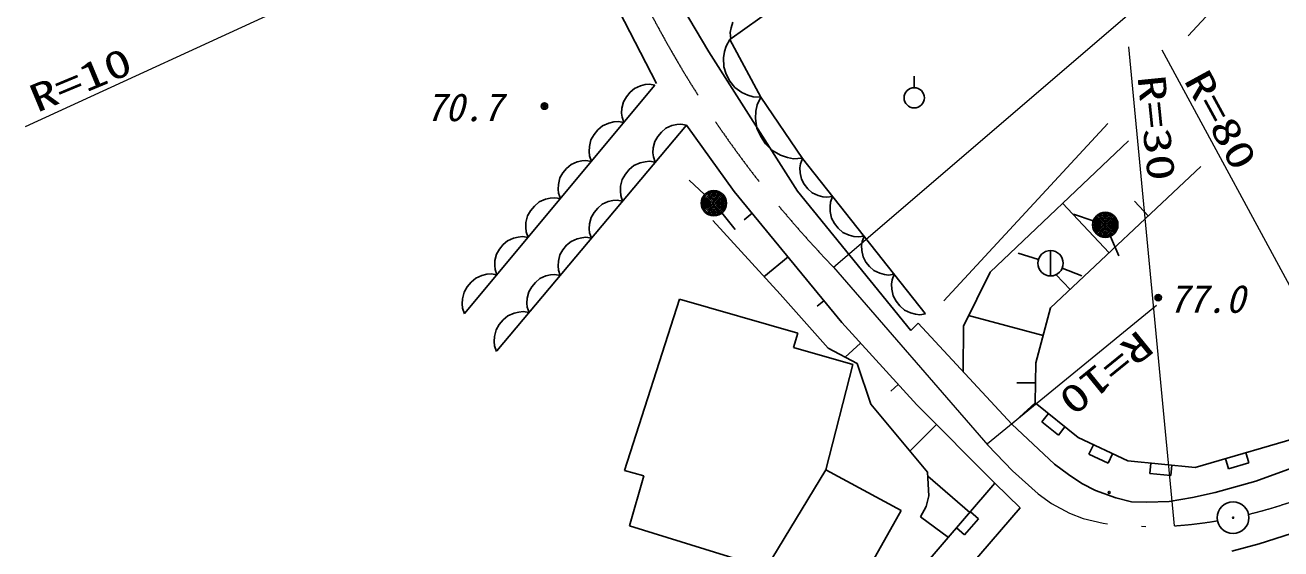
# Model space of a CAD drawing. Units: millimetres, scale not verified. Extents: x 40000 to 680000, y 20000 to 380000.
# Drawn here: x 220569 to 280074, y 244507 to 269342 of the extents above; entities that cross this region are included whole.
import ezdxf
from ezdxf.enums import TextEntityAlignment as Align

# ---------------------------------------------------------------- set-up
doc = ezdxf.new("R2010")
doc.units = ezdxf.units.MM
doc.header["$LTSCALE"] = 1000
doc.linetypes.add('CHAIN', pattern=[18.5, 12, -1.5, 3.5, -1.5])
for name, color, linetype, lineweight in [('M-BGD', 7, 'Continuous', 25), ('M-BMK', 2, 'CHAIN', 13), ('M-BMK-SRVR', 3, 'Continuous', 25), ('M-STR-HTXT', 7, 'Continuous', 13)]:
    doc.layers.add(name, color=color, linetype=linetype, lineweight=lineweight)
doc.styles.add('ＭＳ ゴシック', font='')
doc.styles.get('ＭＳ ゴシック').set_extended_font_data('MS Gothic')

msp = doc.modelspace()

# ---------------------------------------------------------------- linework, layer by layer
at = {"layer": 'M-BGD'}
for p, q in [((264973, 276558), (253970, 268652)), ((252974, 268071), (251334, 270831)), ((254021, 269220), (253984, 268994)), ((253984, 268994), (254010, 268680)), ((254102, 269478), (254021, 269220)), ((253970, 268652), (253785, 268342)), ((253970, 268652), (255427, 265924)), ((257172, 261470), (252974, 268071)), ((253708, 268090), (253661, 267784)), ((253661, 267784), (253672, 267368)), ((253785, 268342), (253708, 268090)), ((253672, 267368), (253793, 267010)), ((253793, 267010), (253968, 266682)), ((253968, 266682), (254198, 266383)), ((262700, 266375), (262700, 266915)), ((250414, 266494), (241396, 255665)), ((249236, 266158), (249060, 265946)), ((249448, 266341), (249236, 266158)), ((249731, 266464), (249448, 266341)), ((249955, 266518), (249731, 266464)), ((250149, 266535), (249955, 266518)), ((250414, 266494), (250149, 266535)), ((254198, 266383), (254537, 266143)), ((254537, 266143), (254818, 266012)), ((254818, 266012), (255070, 265935)), ((248848, 265404), (248836, 265174)), ((248918, 265704), (248848, 265404)), ((249060, 265946), (248918, 265704)), ((255070, 265935), (255431, 265917)), ((255256, 265554), (255200, 265262)), ((255427, 265924), (255256, 265554)), ((255427, 265924), (257404, 263015)), ((248836, 265174), (248854, 264980)), ((248854, 264980), (248942, 264727)), ((255200, 265262), (255184, 264913)), ((255184, 264913), (255246, 264447)), ((242926, 253893), (251904, 264602)), ((247713, 264376), (247529, 264155)), ((247934, 264567), (247713, 264376)), ((248229, 264696), (247934, 264567)), ((248463, 264751), (248229, 264696)), ((248666, 264770), (248463, 264751)), ((248942, 264727), (248666, 264770)), ((250725, 264270), (250547, 264058)), ((250937, 264452), (250725, 264270)), ((251220, 264575), (250937, 264452)), ((251444, 264627), (251220, 264575)), ((251639, 264644), (251444, 264627)), ((251904, 264602), (251639, 264644)), ((251904, 264602), (254175, 261456)), ((255246, 264447), (255424, 264061)), ((247382, 263903), (247308, 263589)), ((247529, 264155), (247382, 263903)), ((250405, 263817), (250334, 263517)), ((250547, 264058), (250405, 263817)), ((255424, 264061), (255660, 263713)), ((255660, 263713), (255954, 263405)), ((272855, 263848), (266291, 257632)), ((247308, 263589), (247296, 263349)), ((247296, 263349), (247314, 263147)), ((247314, 263147), (247407, 262882)), ((250334, 263517), (250321, 263287)), ((250321, 263287), (250338, 263093)), ((250338, 263093), (250426, 262839)), ((255954, 263405), (256364, 263176)), ((256364, 263176), (256695, 263062)), ((256695, 263062), (256987, 263007)), ((256987, 263007), (257394, 263030)), ((257404, 263015), (257309, 262764)), ((257404, 263015), (263222, 255668)), ((246229, 262546), (246052, 262334)), ((246441, 262729), (246229, 262546)), ((246723, 262853), (246441, 262729)), ((246947, 262906), (246723, 262853)), ((247141, 262924), (246947, 262906)), ((247407, 262882), (247141, 262924)), ((249196, 262493), (249011, 262272)), ((249418, 262683), (249196, 262493)), ((249713, 262811), (249418, 262683)), ((249947, 262865), (249713, 262811)), ((250150, 262883), (249947, 262865)), ((250426, 262839), (250150, 262883)), ((257309, 262764), (257287, 262571)), ((257287, 262571), (257293, 262341)), ((269160, 255931), (276289, 262631)), ((245911, 262093), (245840, 261792)), ((246052, 262334), (245911, 262093)), ((248863, 262021), (248788, 261707)), ((249011, 262272), (248863, 262021)), ((252769, 261309), (252040, 261994)), ((257293, 262341), (257356, 262039)), ((257356, 262039), (257491, 261794)), ((245840, 261792), (245829, 261563)), ((245829, 261563), (245846, 261368)), ((245846, 261368), (245935, 261115)), ((248788, 261707), (248775, 261468)), ((248775, 261468), (248793, 261265)), ((248793, 261265), (248884, 261000)), ((254175, 261456), (259270, 255239)), ((259654, 258412), (257172, 261470)), ((257491, 261794), (257663, 261577)), ((257663, 261577), (257870, 261389)), ((257870, 261389), (258150, 261259)), ((258150, 261259), (258372, 261200)), ((244706, 260764), (244521, 260543)), ((244927, 260955), (244706, 260764)), ((245222, 261084), (244927, 260955)), ((245455, 261139), (245222, 261084)), ((245658, 261158), (245455, 261139)), ((245935, 261115), (245658, 261158)), ((247705, 260668), (247528, 260457)), ((247918, 260850), (247705, 260668)), ((248201, 260973), (247918, 260850)), ((248425, 261025), (248201, 260973)), ((248619, 261042), (248425, 261025)), ((248884, 261000), (248619, 261042)), ((258372, 261200), (258566, 261178)), ((258566, 261178), (258832, 261212)), ((258733, 260950), (258710, 260748)), ((258710, 260748), (258716, 260508)), ((258832, 261212), (258733, 260950)), ((271940, 258544), (269734, 260892)), ((273794, 260286), (273130, 260992)), ((244374, 260291), (244300, 259977)), ((244521, 260543), (244374, 260291)), ((247386, 260215), (247314, 259915)), ((247528, 260457), (247386, 260215)), ((253151, 260079), (256351, 256592)), ((253585, 260433), (254217, 259658)), ((255024, 260420), (254648, 260112)), ((258716, 260508), (258782, 260193)), ((258782, 260193), (258923, 259937)), ((271187, 260064), (270240, 260385)), ((244300, 259977), (244288, 259738)), ((244288, 259738), (244307, 259535)), ((244307, 259535), (244399, 259271)), ((247314, 259915), (247302, 259686)), ((247302, 259686), (247319, 259491)), ((247319, 259491), (247406, 259238)), ((258923, 259937), (259102, 259712)), ((259102, 259712), (259318, 259516)), ((259318, 259516), (259610, 259379)), ((243221, 258935), (243045, 258722)), ((243433, 259117), (243221, 258935)), ((243716, 259241), (243433, 259117)), ((243940, 259294), (243716, 259241)), ((244134, 259312), (243940, 259294)), ((244399, 259271), (244134, 259312)), ((246228, 258905), (246050, 258694)), ((246440, 259087), (246228, 258905)), ((246723, 259210), (246440, 259087)), ((246947, 259263), (246723, 259210)), ((247142, 259280), (246947, 259263)), ((247406, 259238), (247142, 259280)), ((259610, 259379), (259842, 259318)), ((259842, 259318), (260044, 259295)), ((260044, 259295), (260322, 259331)), ((260227, 259080), (260205, 258886)), ((260205, 258886), (260211, 258656)), ((260322, 259331), (260227, 259080)), ((271997, 259323), (272400, 258408)), ((242903, 258481), (242833, 258181)), ((243045, 258722), (242903, 258481)), ((245908, 258453), (245837, 258153)), ((246050, 258694), (245908, 258453)), ((256722, 258348), (255571, 257404)), ((262539, 254855), (259654, 258412)), ((260211, 258656), (260274, 258354)), ((260274, 258354), (260409, 258109)), ((268587, 258226), (267632, 258522)), ((269160, 258649), (269160, 257449)), ((242833, 258181), (242821, 257951)), ((242821, 257951), (242839, 257756)), ((242839, 257756), (242927, 257503)), ((245837, 258153), (245824, 257923)), ((245824, 257923), (245841, 257729)), ((245841, 257729), (245929, 257475)), ((260409, 258109), (260580, 257893)), ((260580, 257893), (260788, 257705)), ((260788, 257705), (261067, 257574)), ((269716, 257823), (270643, 257447)), ((241698, 257152), (241514, 256931)), ((241919, 257343), (241698, 257152)), ((242214, 257472), (241919, 257343)), ((242448, 257528), (242214, 257472)), ((242651, 257546), (242448, 257528)), ((242927, 257503), (242651, 257546)), ((244750, 257143), (244573, 256931)), ((244962, 257325), (244750, 257143)), ((245246, 257448), (244962, 257325)), ((245470, 257500), (245246, 257448)), ((245664, 257517), (245470, 257500)), ((245929, 257475), (245664, 257517)), ((261067, 257574), (261290, 257516)), ((261290, 257516), (261484, 257493)), ((261484, 257493), (261750, 257528)), ((261651, 257266), (261627, 257063)), ((261750, 257528), (261651, 257266)), ((266291, 257632), (265030, 255067)), ((270087, 256802), (269427, 257504)), ((241366, 256679), (241293, 256366)), ((241514, 256931), (241366, 256679)), ((244431, 256690), (244359, 256390)), ((244573, 256931), (244431, 256690)), ((256351, 256592), (258622, 254032)), ((261627, 257063), (261634, 256824)), ((261634, 256824), (261700, 256508)), ((261700, 256508), (261841, 256253)), ((241293, 256366), (241281, 256126)), ((241281, 256126), (241299, 255923)), ((241299, 255923), (241391, 255659)), ((244359, 256390), (244347, 256161)), ((244347, 256161), (244364, 255966)), ((244364, 255966), (244451, 255713)), ((251582, 256349), (248965, 248217)), ((251582, 256349), (257177, 254739)), ((258421, 256275), (258106, 256017)), ((261841, 256253), (262020, 256027)), ((262020, 256027), (262236, 255831)), ((268465, 253323), (269160, 255931)), ((243221, 255366), (243036, 255145)), ((243443, 255556), (243221, 255366)), ((243738, 255684), (243443, 255556)), ((243972, 255739), (243738, 255684)), ((244175, 255756), (243972, 255739)), ((244451, 255713), (244175, 255756)), ((262236, 255831), (262528, 255695)), ((262528, 255695), (262760, 255634)), ((262760, 255634), (262962, 255610)), ((262962, 255610), (263240, 255646)), ((268813, 254627), (265277, 255570)), ((242888, 254894), (242813, 254580)), ((243036, 255145), (242888, 254894)), ((257177, 254739), (256976, 254054)), ((259270, 255239), (262827, 251330)), ((262891, 255207), (262539, 254855)), ((267324, 250427), (262891, 255207)), ((265030, 255067), (265012, 252920)), ((242813, 254580), (242800, 254341)), ((242800, 254341), (242818, 254138)), ((242818, 254138), (242909, 253873)), ((260159, 254262), (259431, 253600)), ((256976, 254054), (259794, 253249)), ((258622, 254032), (259998, 253296)), ((259794, 253249), (258506, 248257)), ((259998, 253296), (260638, 251377)), ((268437, 251426), (268465, 253323)), ((261938, 252307), (261584, 251985)), ((268451, 252375), (267559, 252388)), ((260638, 251377), (263326, 248145)), ((262827, 251330), (266526, 247617)), ((267324, 250427), (268437, 251426)), ((270473, 249786), (268437, 251426)), ((269066, 250920), (268752, 250530)), ((268752, 250530), (269531, 249903)), ((283676, 250606), (276014, 248373)), ((263752, 250401), (262493, 249147)), ((267324, 250427), (269353, 248531)), ((269531, 249903), (269844, 250292)), ((272819, 248684), (270473, 249786)), ((271194, 249448), (270981, 248995)), ((270981, 248995), (271886, 248570)), ((271886, 248570), (272099, 249022)), ((277450, 248791), (277589, 248311)), ((278550, 248591), (278410, 249071)), ((248965, 248217), (249891, 247975)), ((258506, 248257), (255688, 243587)), ((258506, 248257), (262082, 246329)), ((263326, 248145), (263390, 247025)), ((269353, 248531), (270010, 248029)), ((276014, 248373), (272819, 248684)), ((273919, 248577), (273871, 248079)), ((274866, 247982), (274914, 248480)), ((277589, 248311), (278550, 248591)), ((278893, 247711), (280572, 248329)), ((249891, 247975), (249206, 245600)), ((257573, 237214), (266526, 247617)), ((265335, 246233), (263337, 247953)), ((266526, 247617), (267718, 246458)), ((270010, 248029), (270647, 247604)), ((270647, 247604), (271284, 247276)), ((273871, 248079), (274866, 247982)), ((276960, 247180), (278893, 247711)), ((263390, 247025), (263262, 246513)), ((271284, 247276), (272249, 246929)), ((274779, 246755), (275879, 246948)), ((275879, 246948), (276960, 247180)), ((267718, 246458), (258797, 236119)), ((263262, 246513), (263002, 246024)), ((272249, 246929), (273002, 246736)), ((273002, 246736), (273717, 246716)), ((273717, 246716), (274779, 246755)), ((257991, 239050), (262082, 246329)), ((263002, 246024), (264320, 245054)), ((265087, 245178), (265739, 245936)), ((265739, 245936), (265360, 246262)), ((249206, 245600), (255688, 243587)), ((264708, 245504), (265087, 245178)), ((279038, 244744), (280572, 245232)), ((277748, 244395), (279038, 244744))]:
    msp.add_line(p, q, dxfattribs=at)
msp.add_lwpolyline([(229902, 282192), (232500, 282168), (234922, 282041), (236515, 281862), (238242, 281556), (240373, 281032), (242523, 280388), (243057, 280126), (243613, 279724), (244414, 278894), (245307, 277806), (245761, 277087), (246185, 276181), (247296, 273255), (248459, 270485), (250490, 266568)], dxfattribs=at)
for centre, radius in [((262700, 265895), 480), ((245177, 265501), 150), ((245177, 265501), 90), ((245177, 265501), 30), ((253206, 260898), 600), ((253206, 260898), 528), ((253206, 260898), 456), ((253206, 260898), 384), ((253206, 260898), 312), ((253206, 260898), 240), ((253206, 260898), 168), ((253206, 260898), 96), ((253206, 260898), 24), ((271755, 259872), 600), ((271755, 259872), 528), ((271755, 259872), 456), ((271755, 259872), 384), ((271755, 259872), 312), ((271755, 259872), 240), ((271755, 259872), 168), ((271755, 259872), 96), ((271755, 259872), 24), ((269160, 258049), 600), ((274260, 256420), 150), ((274260, 256420), 90), ((274260, 256420), 30), ((271941, 247185), 50)]:
    msp.add_circle(centre, radius, dxfattribs=at)
at = {"layer": 'M-BMK'}
for p, q in [((258874, 257867), (266194, 249420)), ((266194, 249420), (267356, 248212)), ((267356, 248212), (268567, 247124)), ((268567, 247124), (269207, 246663)), ((269207, 246663), (270051, 246195)), ((270051, 246195), (270713, 245941)), ((270713, 245941), (271658, 245720)), ((271658, 245720), (271853, 245690)), ((273465, 245578), (273672, 245575))]:
    msp.add_line(p, q, dxfattribs=at)
for centre, radius, start, end in [((296279, 293927), 51957, 199.26103, 223.95171), ((273355, 267548), 22020, 283.62662, 301.64818), ((273728, 265413), 19854, 273.76842, 279.70206)]:
    msp.add_arc(centre, radius, start, end, dxfattribs=at)
at = {"layer": 'M-BMK-SRVR'}
for radius in [750, 30]:
    msp.add_circle((277811, 245984), radius, dxfattribs=at)
at = {"layer": 'M-STR-HTXT'}
for p, q in [((274655, 289415), (220569, 264513)), ((275687, 268828), (288468, 282745)), ((258874, 257867), (281197, 277008)), ((275033, 245602), (272863, 268308)), ((274432, 268165), (284908, 248803)), ((264099, 256274), (271882, 264681)), ((274185, 256050), (266172, 249484))]:
    msp.add_line(p, q, dxfattribs=at)

# ---------------------------------------------------------------- texts
at = {"layer": 'M-BGD', "style": 'ＭＳ ゴシック', "oblique": 15}
for s, p in [('70.7', (239569, 264391)), ('77.0', (274769, 255304))]:
    msp.add_text(s, height=1320, dxfattribs=at).set_placement(p, align=Align.BOTTOM_LEFT)
at = {"layer": 'M-STR-HTXT', "style": 'ＭＳ ゴシック', "width": 1.4}
for s, rotation, p in [('R=10', 22.6, (221286, 264811)), ('R=80', 298.6, (275100, 266546)), ('R=30', 275.8, (272884, 266864)), ('R=10', 219.1, (273080, 255240))]:
    msp.add_text(s, height=1320, rotation=rotation, dxfattribs=at).set_placement(p, align=Align.BOTTOM_LEFT)

doc.saveas('drawing.dxf')
